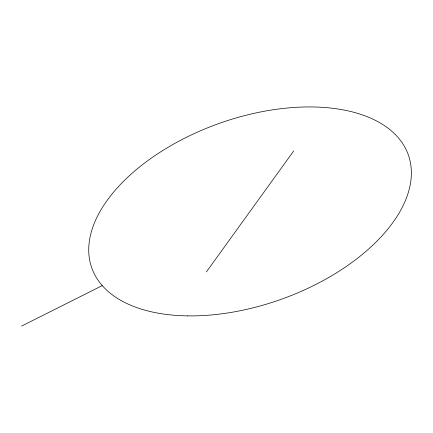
<?xml version="1.0" encoding="UTF-8"?>
<svg xmlns="http://www.w3.org/2000/svg" width="433" height="433" viewBox="0 0 433 433"><rect width="100%" height="100%" fill="white"/><g stroke="black" fill="none" stroke-linecap="round" stroke-linejoin="round"><path stroke-width="0.65" d="M206.395 271.892L293.704 150.944M21.65 326.065L102.264 285.601M187.722 315.884A168.064 93.252 -19.7 0 0 410.073 160.968A168.064 93.252 -19.7 0 0 152.351 157.401A168.064 93.252 -19.7 0 0 187.722 315.884"/></g></svg>
